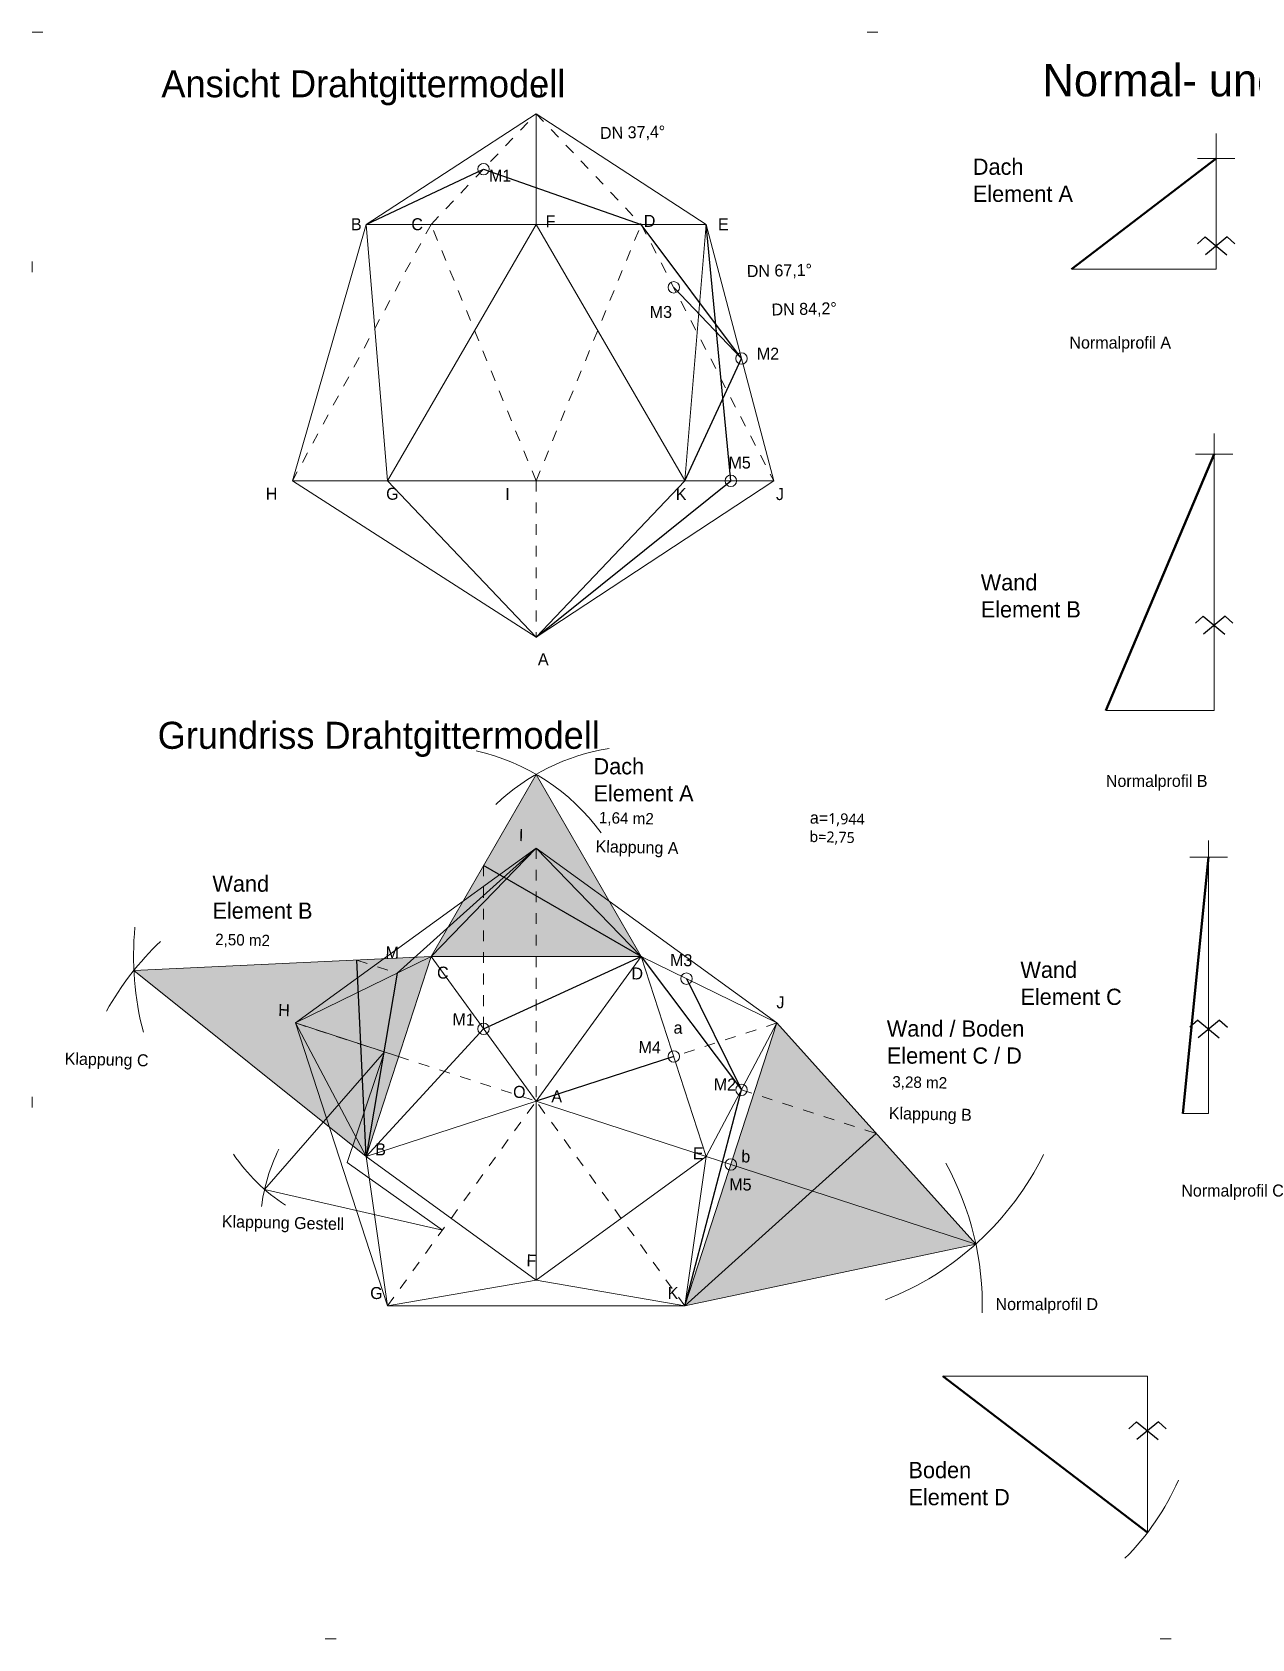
# Model space of a CAD drawing. Header units: metres. Extents: x -5.5 to 15.5, y -10 to 4.9.
# Drawn here: x -5.49 to 5.79, y -10.04 to 4.81 of the extents above; entities that cross this region are included whole.
import ezdxf

# ---------------------------------------------------------------- set-up
doc = ezdxf.new("R2010")
doc.units = ezdxf.units.M
doc.header["$LTSCALE"] = 2.54
doc.header["$PDMODE"] = 1
doc.header["$PDSIZE"] = -2
for name, pattern in [('ACAD_ISO07W100', [3, 0, -3]), ('CENTER2', [28.575, 19.05, -3.175, 3.175, -3.175]), ('Dash Style-5', [0.041656, 0.013885, -0.027771]), ('DASHED', [19.05, 12.7, -6.35])]:
    doc.linetypes.add(name, pattern=pattern)
for name, color, linetype, lineweight, true_color in [('Fläche ... Fläche-Holz', 7, 'Continuous', 25, 0xfff0ca), ('Linie ... Line-Plankopf', 7, 'ACAD_ISO07W100', 5, 0x000000), ('Linie ... Linie-Achse', 7, 'CENTER2', 18, 0x000000), ('Linie ... Linie-Ansicht', 7, 'Continuous', 18, 0x000000), ('Linie ... Linie-Spur', 1, 'DASHED', 25, 0xff0000), ('Linie ... Linie-Verdeckt', 7, 'Dash Style-5', 5, 0x000000), ('None', 7, 'Continuous', 5, 0x000000), ('Text', 7, 'Continuous', 25, 0x000000)]:
    doc.layers.add(name, color=color, linetype=linetype, lineweight=lineweight, true_color=true_color)
doc.styles.add('textstyle100', font='')
doc.styles.add('textstyle101', font='')
doc.styles.add('textstyle102', font='')
doc.styles.add('textstyle103', font='')
doc.styles.add('textstyle104', font='')
doc.styles.add('textstyle110', font='FUTURAL.TTF')
doc.styles.add('textstyle24', font='FUTURAL.TTF')
doc.styles.add('textstyle25', font='FUTURAL.TTF')
doc.styles.add('textstyle26', font='FUTURAL.TTF')
doc.styles.add('textstyle27', font='FUTURAL.TTF')
doc.styles.add('textstyle28', font='FUTURAL.TTF')
doc.styles.add('textstyle29', font='FUTURAL.TTF')
doc.styles.add('textstyle30', font='FUTURAL.TTF')
doc.styles.add('textstyle31', font='FUTURAL.TTF')
doc.styles.add('textstyle32', font='FUTURAL.TTF')
doc.styles.add('textstyle33', font='FUTURAL.TTF')
doc.styles.add('textstyle34', font='FUTURAL.TTF')
doc.styles.add('textstyle35', font='FUTURAL.TTF')
doc.styles.add('textstyle36', font='FUTURAL.TTF')
doc.styles.add('textstyle37', font='FUTURAL.TTF')
doc.styles.add('textstyle38', font='FUTURAL.TTF')
doc.styles.add('textstyle39', font='FUTURAL.TTF')
doc.styles.add('textstyle40', font='FUTURAL.TTF')
doc.styles.add('textstyle41', font='FUTURAL.TTF')
doc.styles.add('textstyle42', font='FUTURAL.TTF')
doc.styles.add('textstyle43', font='FUTURAL.TTF')
doc.styles.add('textstyle44', font='FUTURAL.TTF')
doc.styles.add('textstyle45', font='FUTURAL.TTF')
doc.styles.add('textstyle46', font='FUTURAL.TTF')
doc.styles.add('textstyle47', font='FUTURAL.TTF')
doc.styles.add('textstyle48', font='FUTURAL.TTF')
doc.styles.add('textstyle49', font='FUTURAL.TTF')
doc.styles.add('textstyle50', font='FUTURAL.TTF')
doc.styles.add('textstyle51', font='FUTURAL.TTF')
doc.styles.add('textstyle52', font='FUTURAL.TTF')
doc.styles.add('textstyle53', font='FUTURAL.TTF')
doc.styles.add('textstyle54', font='FUTURAL.TTF')
doc.styles.add('textstyle55', font='FUTURAL.TTF')
doc.styles.add('textstyle56', font='FUTURAL.TTF')
doc.styles.add('textstyle57', font='FUTURAL.TTF')
doc.styles.add('textstyle58', font='FUTURAL.TTF')
doc.styles.add('textstyle59', font='FUTURAL.TTF')
doc.styles.add('textstyle60', font='FUTURAL.TTF')
doc.styles.add('textstyle61', font='FUTURAL.TTF')
doc.styles.add('textstyle62', font='FUTURAL.TTF')
doc.styles.add('textstyle63', font='FUTURAL.TTF')
doc.styles.add('textstyle64', font='FUTURAL.TTF')
doc.styles.add('textstyle65', font='FUTURAL.TTF')
doc.styles.add('textstyle66', font='FUTURAL.TTF')
doc.styles.add('textstyle67', font='FUTURAL.TTF')
doc.styles.add('textstyle70', font='FUTURAL.TTF')
doc.styles.add('textstyle71', font='FUTURAL.TTF')
doc.styles.add('textstyle72', font='FUTURAL.TTF')
doc.styles.add('textstyle77', font='txt')
doc.styles.add('textstyle81', font='txt')
doc.styles.add('textstyle90', font='txt')
doc.styles.add('textstyle95', font='')
doc.styles.add('textstyle96', font='')
doc.styles.add('textstyle97', font='')
doc.styles.add('textstyle98', font='')
doc.styles.add('textstyle99', font='')
doc.styles.get('textstyle100').set_extended_font_data('Futura Lt BT')
doc.styles.get('textstyle101').set_extended_font_data('Futura Lt BT')
doc.styles.get('textstyle102').set_extended_font_data('Futura Lt BT')
doc.styles.get('textstyle103').set_extended_font_data('Futura Lt BT')
doc.styles.get('textstyle104').set_extended_font_data('Futura Lt BT')
doc.styles.get('textstyle95').set_extended_font_data('Futura Lt BT')
doc.styles.get('textstyle96').set_extended_font_data('Futura Lt BT')
doc.styles.get('textstyle97').set_extended_font_data('Futura Lt BT')
doc.styles.get('textstyle98').set_extended_font_data('Futura Lt BT')
doc.styles.get('textstyle99').set_extended_font_data('Futura Lt BT')

# ---------------------------------------------------------------- blocks, each defined once
blk = doc.blocks.new('Abbundzeichen')
at = {"layer": 'Linie ... Linie-Achse', "linetype": 'Continuous', "lineweight": 25}
for p, q in [((-0.101, 0.083), (-0.173, 0.018)), ((-0.101, 0.083), (0.098, -0.081)), ((0.101, 0.083), (-0.098, -0.081))]:
    blk.add_line(p, q, dxfattribs=at)
at = {"layer": 'Linie ... Linie-Achse', "linetype": 'Continuous', "lineweight": 30}
blk.add_line((0.101, 0.083), (0.173, 0.018), dxfattribs=at)

msp = doc.modelspace()

# ---------------------------------------------------------------- hatches: boundary and pattern name
at = {"layer": 'Fläche ... Fläche-Holz', "transparency": 33554687}
for points in [[(-1.802, -3.733), (0.141, -3.733), (-0.83, -2.05)], [(-4.549, -3.863), (-1.802, -3.733), (-2.403, -5.582)], [(0.545, -6.963), (1.394, -4.348), (3.234, -6.392), (0.545, -6.963)]]:
    msp.add_hatch(color=256, dxfattribs=at).paths.add_polyline_path(points, flags=0)

# ---------------------------------------------------------------- linework, layer by layer
at = {"layer": 'Linie ... Line-Plankopf', "flags": 128}
msp.add_lwpolyline([(-5.49, 4.81), (15.51, 4.81), (15.51, -10.04), (-5.49, -10.04)], close=True, dxfattribs=at)
at = {"layer": 'Linie ... Linie-Achse'}
for p, q in [((5.457, 2.618), (5.457, 3.873)), ((5.438, -1.459), (5.438, 1.101)), ((5.387, -5.186), (5.387, -2.661)), ((4.822, -7.611), (4.822, -9.057)), ((4.822, -7.611), (4.822, -9.057))]:
    msp.add_line(p, q, dxfattribs=at)
at = {"layer": 'Linie ... Linie-Ansicht'}
for p, q in [((-2.402, 3.033), (-0.83, 4.056)), ((-0.83, 4.056), (0.742, 3.033)), ((-0.83, 3.033), (-0.83, 4.056)), ((5.285, 3.642), (5.63, 3.642)), ((5.457, 2.618), (5.457, 3.642)), ((-2.402, 3.033), (-3.083, 0.663)), ((-2.402, 3.033), (0.742, 3.033)), ((-2.402, 3.033), (-2.205, 0.663)), ((-2.205, 0.663), (-0.83, 3.033)), ((-0.83, 3.033), (0.545, 0.667)), ((-0.79, 3.033), (0.742, 3.033)), ((0.545, 0.667), (0.742, 3.033)), ((0.742, 3.033), (1.366, 0.663)), ((4.12, 2.618), (5.457, 2.618)), ((5.265, 0.91), (5.611, 0.91)), ((-3.083, 0.663), (1.366, 0.663)), ((-0.83, -0.783), (-3.083, 0.663)), ((-2.205, 0.663), (-0.83, -0.783)), ((-0.83, -0.783), (1.366, 0.663)), ((0.545, 0.663), (-0.83, -0.783)), ((4.436, -1.459), (5.438, -1.459)), ((-0.83, -2.732), (-3.055, -4.348)), ((-0.83, -2.732), (-1.802, -3.733)), ((1.394, -4.348), (-0.83, -2.732)), ((0.141, -3.733), (-0.83, -2.732)), ((5.214, -2.816), (5.56, -2.816)), ((-1.802, -3.733), (-3.055, -4.348)), ((-1.802, -3.733), (-2.403, -5.582)), ((0.141, -3.733), (-1.802, -3.733)), ((-0.83, -5.071), (-1.802, -3.733)), ((-0.83, -5.071), (0.141, -3.733)), ((0.742, -5.582), (0.141, -3.733)), ((1.394, -4.348), (0.141, -3.733)), ((-2.205, -6.963), (-3.055, -4.348)), ((-3.055, -4.348), (-2.403, -5.582)), ((-3.055, -4.348), (-2.102, -4.658)), ((0.545, -6.963), (1.394, -4.348)), ((0.742, -5.582), (1.394, -4.348)), ((-2.403, -5.582), (-0.83, -5.071)), ((0.742, -5.582), (-0.83, -5.071)), ((-0.83, -5.071), (-0.83, -6.724)), ((5.148, -5.186), (5.387, -5.186)), ((-0.83, -6.724), (-2.403, -5.582)), ((-2.403, -5.582), (-2.205, -6.963)), ((-0.83, -6.724), (0.742, -5.582)), ((0.545, -6.963), (0.742, -5.582)), ((0.742, -5.582), (0.97, -5.656)), ((-2.205, -6.963), (-0.83, -6.724)), ((-0.83, -6.724), (0.545, -6.963)), ((-2.205, -6.963), (0.545, -6.963)), ((-2.205, -6.963), (0.545, -6.963)), ((4.822, -7.611), (2.929, -7.611))]:
    msp.add_line(p, q, dxfattribs=at)
at = {"layer": 'Linie ... Linie-Ansicht', "lineweight": 50}
for p, q in [((4.12, 2.618), (5.457, 3.642)), ((4.436, -1.459), (5.438, 0.91)), ((5.148, -5.186), (5.387, -2.816)), ((2.929, -7.611), (4.822, -9.057))]:
    msp.add_line(p, q, dxfattribs=at)
at = {"layer": 'Linie ... Linie-Ansicht', "color": 1, "true_color": 0xff0000}
for centre in [(-1.316, 3.544), (0.442, 2.451), (1.068, 1.793), (0.97, 0.663), (0.559, -3.938), (-1.316, -4.402), (0.442, -4.658), (1.068, -4.965), (0.97, -5.656)]:
    msp.add_circle(centre, 0.0529, dxfattribs=at)
at = {"layer": 'Linie ... Linie-Ansicht'}
msp.add_arc((2.929, -7.611), 2.382, 315, 336.1342, dxfattribs=at)
at = {"layer": 'Linie ... Linie-Spur'}
for p, q in [((-2.402, 3.033), (-1.316, 3.544)), ((-1.316, 3.544), (0.141, 3.033)), ((1.068, 1.793), (0.141, 3.033)), ((0.97, 0.663), (0.742, 3.033)), ((1.068, 1.793), (0.442, 2.451)), ((0.545, 0.663), (1.068, 1.793)), ((-0.83, -0.783), (0.97, 0.663)), ((-2.115, -3.887), (-0.83, -2.732)), ((0.141, -3.733), (-1.316, -2.892)), ((-2.403, -5.582), (-2.488, -3.766)), ((-1.316, -4.402), (0.141, -3.733)), ((0.141, -3.733), (1.068, -4.965)), ((-2.115, -3.887), (-2.403, -5.582)), ((0.559, -3.938), (1.068, -4.965)), ((-1.316, -4.402), (-2.403, -5.582)), ((0.442, -4.658), (-0.83, -5.071)), ((0.545, -6.963), (1.068, -4.965)), ((0.545, -6.963), (2.314, -5.37))]:
    msp.add_line(p, q, dxfattribs=at)
at = {"layer": 'Linie ... Linie-Verdeckt', "lineweight": 5}
for p, q in [((-1.802, 3.033), (-0.83, 4.056)), ((-0.83, 4.056), (0.141, 3.033)), ((-1.802, 3.033), (-3.083, 0.663)), ((-0.83, 0.663), (-1.802, 3.033)), ((-0.83, 0.663), (0.141, 3.033)), ((0.141, 3.033), (1.366, 0.663))]:
    msp.add_line(p, q, dxfattribs=at)
at = {"layer": 'Linie ... Linie-Verdeckt'}
for p, q in [((-0.83, 0.663), (-0.83, -0.783)), ((-0.83, -2.732), (-0.83, -5.071)), ((-3.055, -4.348), (-0.83, -5.071)), ((1.394, -4.348), (-0.83, -5.071)), ((-2.205, -6.963), (-0.83, -5.071)), ((0.545, -6.963), (-0.83, -5.071))]:
    msp.add_line(p, q, dxfattribs=at)
at = {"layer": 'None', "color": 30, "linetype": 'Continuous', "lineweight": 5, "true_color": 0xff7f00}
for p, q in [((-1.802, -3.733), (-0.83, -2.05)), ((-0.83, -2.05), (0.141, -3.733)), ((-1.802, -3.733), (-4.549, -3.863)), ((-4.549, -3.863), (-2.403, -5.582)), ((3.234, -6.392), (1.394, -4.348)), ((-3.34, -5.886), (-2.231, -4.616)), ((-2.576, -5.638), (-2.231, -4.616)), ((-1.696, -6.262), (-2.576, -5.638)), ((0.97, -5.656), (3.234, -6.392)), ((-1.696, -6.262), (-3.34, -5.886)), ((0.545, -6.963), (3.234, -6.392))]:
    msp.add_line(p, q, dxfattribs=at)
at = {"layer": 'None', "color": 51, "linetype": 'Dash Style-5', "lineweight": 5, "true_color": 0xffff7f}
for p, q in [((-1.316, -2.892), (-1.316, -4.402)), ((-2.488, -3.766), (-2.115, -3.887)), ((1.068, -4.965), (2.314, -5.37))]:
    msp.add_line(p, q, dxfattribs=at)
at = {"layer": 'None', "color": 30, "linetype": 'Continuous', "lineweight": 5, "true_color": 0xff7f00}
for centre, radius, start, end in [((-1.802, -3.733), 1.944, 36.0015, 77.6316), ((0.141, -3.733), 1.944, 98.7384, 133.7008), ((-1.802, -3.733), 2.75, 174.3662, 194.7571), ((-2.403, -5.582), 2.75, 133.7008, 150.7409), ((-2.231, -4.616), 1.687, 214.002, 237.053), ((-1.696, -6.262), 1.687, 153.6468, 172.603), ((1.394, -4.348), 2.75, 291.4625, 333.7682), ((0.545, -6.963), 2.75, 358.7008, 28.7008)]:
    msp.add_arc(centre, radius, start, end, dxfattribs=at)
at = {"layer": 'None', "color": 1, "linetype": 'Continuous', "lineweight": 5, "true_color": 0xff0000}
for p in [(-2.231, -4.616), (-2.576, -5.638), (-1.696, -6.262)]:
    msp.add_point(p, dxfattribs=at)
at = {"layer": 'None', "color": 7, "linetype": 'Continuous', "lineweight": 5}
msp.add_point((-0.83, -5.071), dxfattribs=at)

# ---------------------------------------------------------------- block references
at = {"layer": 'Linie ... Linie-Achse'}
for p in [(5.457, 2.834), (5.438, -0.672), (5.387, -4.405), (4.822, -8.118)]:
    msp.add_blockref('Abbundzeichen', p, dxfattribs=at)

# ---------------------------------------------------------------- texts
at = {"layer": 'Text', "char_height": 0.3, "attachment_point": 1}
for s, insert, style in [('\\H0.250001;Ansicht Drahtgittermodell', (-4.295, 4.458), 'textstyle103'), ('Normal- und Gratprofile', (3.852, 4.516), 'textstyle95'), ('\\C1;\\H0.15;Dach\\PElement A', (3.207, 3.641), 'textstyle96'), ('\\C1;\\H0.15;Wand\\PElement B', (3.28, -0.2), 'textstyle97'), ('\\H0.250001;Grundriss Drahtgittermodell', (-4.329, -1.564), 'textstyle104'), ('\\c0;\\H0.15;Dach\\PElement A', (-0.3, -1.9), 'textstyle102'), ('\\c0;\\H0.15;Wand\\PElement B', (-3.823, -2.985), 'textstyle101'), ('\\C1;\\H0.15;Wand\\PElement C', (3.647, -3.781), 'textstyle98'), ('\\c0;\\H0.15;Wand / Boden\\PElement C / D', (2.412, -4.324), 'textstyle100'), ('\\C1;\\H0.15;Boden\\PElement D', (2.612, -8.405), 'textstyle99')]:
    msp.add_mtext(s, dxfattribs=dict(at, insert=insert, style=style))
at = {"layer": 'Text', "attachment_point": 1, "line_spacing_factor": 0.972742}
for s, insert, char_height, style in [('O', (-0.881, 4.317), 0.111, 'textstyle45'), ('M1', (-1.266, 3.539), 0.1109, 'textstyle56'), ('D', (0.165, 3.121), 0.111, 'textstyle51'), ('B', (-2.542, 3.09), 0.111, 'textstyle46'), ('C', (-1.984, 3.09), 0.111, 'textstyle35'), ('F', (-0.743, 3.117), 0.111, 'textstyle47'), ('E', (0.851, 3.09), 0.111, 'textstyle48'), ('M3', (0.22, 2.279), 0.1109, 'textstyle60'), ('M2', (1.21, 1.893), 0.1109, 'textstyle58'), ('M5', (0.948, 0.887), 0.1109, 'textstyle63'), ('H', (-3.329, 0.599), 0.111, 'textstyle52'), ('G', (-2.217, 0.599), 0.111, 'textstyle50'), ('I', (-1.115, 0.596), 0.111, 'textstyle54'), ('K', (0.461, 0.596), 0.111, 'textstyle49'), ('J', (1.387, 0.596), 0.111, 'textstyle53'), ('A', (-0.814, -0.93), 0.111, 'textstyle34')]:
    msp.add_mtext(s, dxfattribs=dict(at, insert=insert, char_height=char_height, style=style))
at = {"layer": 'Text', "char_height": 0.1109, "attachment_point": 1, "line_spacing_factor": 0.972742}
for s, insert, width, rotation, style in [('DN 37,4°', (-0.241, 3.933), 0.8156, 1.2936, 'textstyle70'), ('DN 67,1°', (1.116, 2.656), 0.8156, 1.2936, 'textstyle71'), ('DN 84,2°', (1.345, 2.301), 0.8156, 1.2936, 'textstyle110'), ('Klappung A', (-0.279, -2.659), 1.43562, 358.7008, 'textstyle27'), ('Klappung C', (-5.187, -4.621), 0.85828, 358.7008, 'textstyle29'), ('Klappung B', (2.432, -5.125), 1.43562, 358.7008, 'textstyle28')]:
    msp.add_mtext(s, dxfattribs=dict(at, insert=insert, width=width, rotation=rotation, style=style))
at = {"layer": 'Text', "char_height": 0.11092, "attachment_point": 1, "line_spacing_factor": 0.972742}
for s, insert, width, style in [('Normalprofil A', (4.1, 1.996), 1.43562, 'textstyle72'), ('Normalprofil B', (4.437, -2.055), 1.78377, 'textstyle77'), ('Normalprofil C', (5.134, -5.841), 1.43562, 'textstyle81'), ('Normalprofil D', (3.417, -6.891), 1.43562, 'textstyle90')]:
    msp.add_mtext(s, dxfattribs=dict(at, insert=insert, width=width, style=style))
at = {"layer": 'Text', "attachment_point": 1, "rotation": 358.7008, "line_spacing_factor": 0.972742}
for s, insert, char_height, style in [('{\\C7;\\l1,64 m2}', (-0.248, -2.397), 0.10487, 'textstyle66'), ('a={\\fLucida Grande|b0|i0|c0|p0;\\H0.9147x;\\l1,944\\Pb=2,75}', (1.702, -2.394), 0.11092, 'textstyle30'), ('I', (-0.988, -2.556), 0.111, 'textstyle42'), ('{\\C7;\\l2,50 m2}', (-3.796, -3.522), 0.10487, 'textstyle65'), ('M', (-2.221, -3.639), 0.111, 'textstyle32'), ('M3', (0.409, -3.709), 0.1109, 'textstyle59'), ('C', (-1.745, -3.826), 0.111, 'textstyle31'), ('D', (0.052, -3.834), 0.111, 'textstyle36'), ('J', (1.393, -4.101), 0.111, 'textstyle37'), ('H', (-3.213, -4.172), 0.111, 'textstyle41'), ('M1', (-1.603, -4.257), 0.1109, 'textstyle55'), ('a', (0.442, -4.335), 0.111, 'textstyle26'), ('M4', (0.118, -4.514), 0.1109, 'textstyle61'), ('M2', (0.813, -4.858), 0.1109, 'textstyle57'), ('{\\C7;\\l3,28 m2}', (2.464, -4.838), 0.10487, 'textstyle64'), ('O', (-1.042, -4.928), 0.111, 'textstyle44'), ('A', (-0.687, -4.969), 0.111, 'textstyle43'), ('B', (-2.316, -5.459), 0.111, 'textstyle24'), ('E', (0.62, -5.496), 0.111, 'textstyle38'), ('b', (1.068, -5.525), 0.111, 'textstyle25'), ('M5', (0.957, -5.782), 0.1109, 'textstyle62'), ('Klappung Gestell', (-3.734, -6.125), 0.11092, 'textstyle67'), ('F', (-0.918, -6.487), 0.111, 'textstyle33'), ('G', (-2.363, -6.787), 0.111, 'textstyle40'), ('K', (0.387, -6.787), 0.111, 'textstyle39')]:
    msp.add_mtext(s, dxfattribs=dict(at, insert=insert, char_height=char_height, style=style))

doc.saveas('drawing.dxf')
